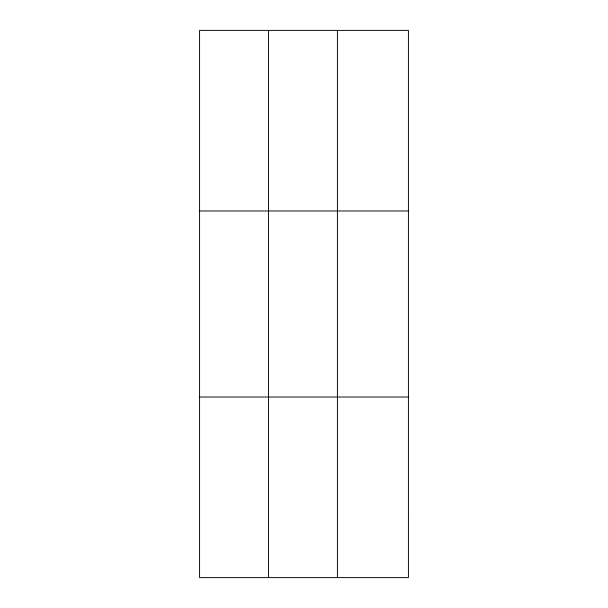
<?xml version="1.0" encoding="UTF-8"?>
<svg xmlns="http://www.w3.org/2000/svg" width="608" height="608" viewBox="0 0 608 608"><rect width="100%" height="100%" fill="white"/><g stroke="black" fill="none" stroke-linecap="round" stroke-linejoin="round"><path stroke-width="0.91" d="M268.493 30.4L268.493 577.6M337.417 30.4L337.417 577.6M199.576 210.976L408.424 210.976M199.576 397.024L408.424 397.024M408.424 517.408L408.424 577.6L199.576 577.6L199.576 30.4L408.424 30.4L408.424 517.408"/></g></svg>
